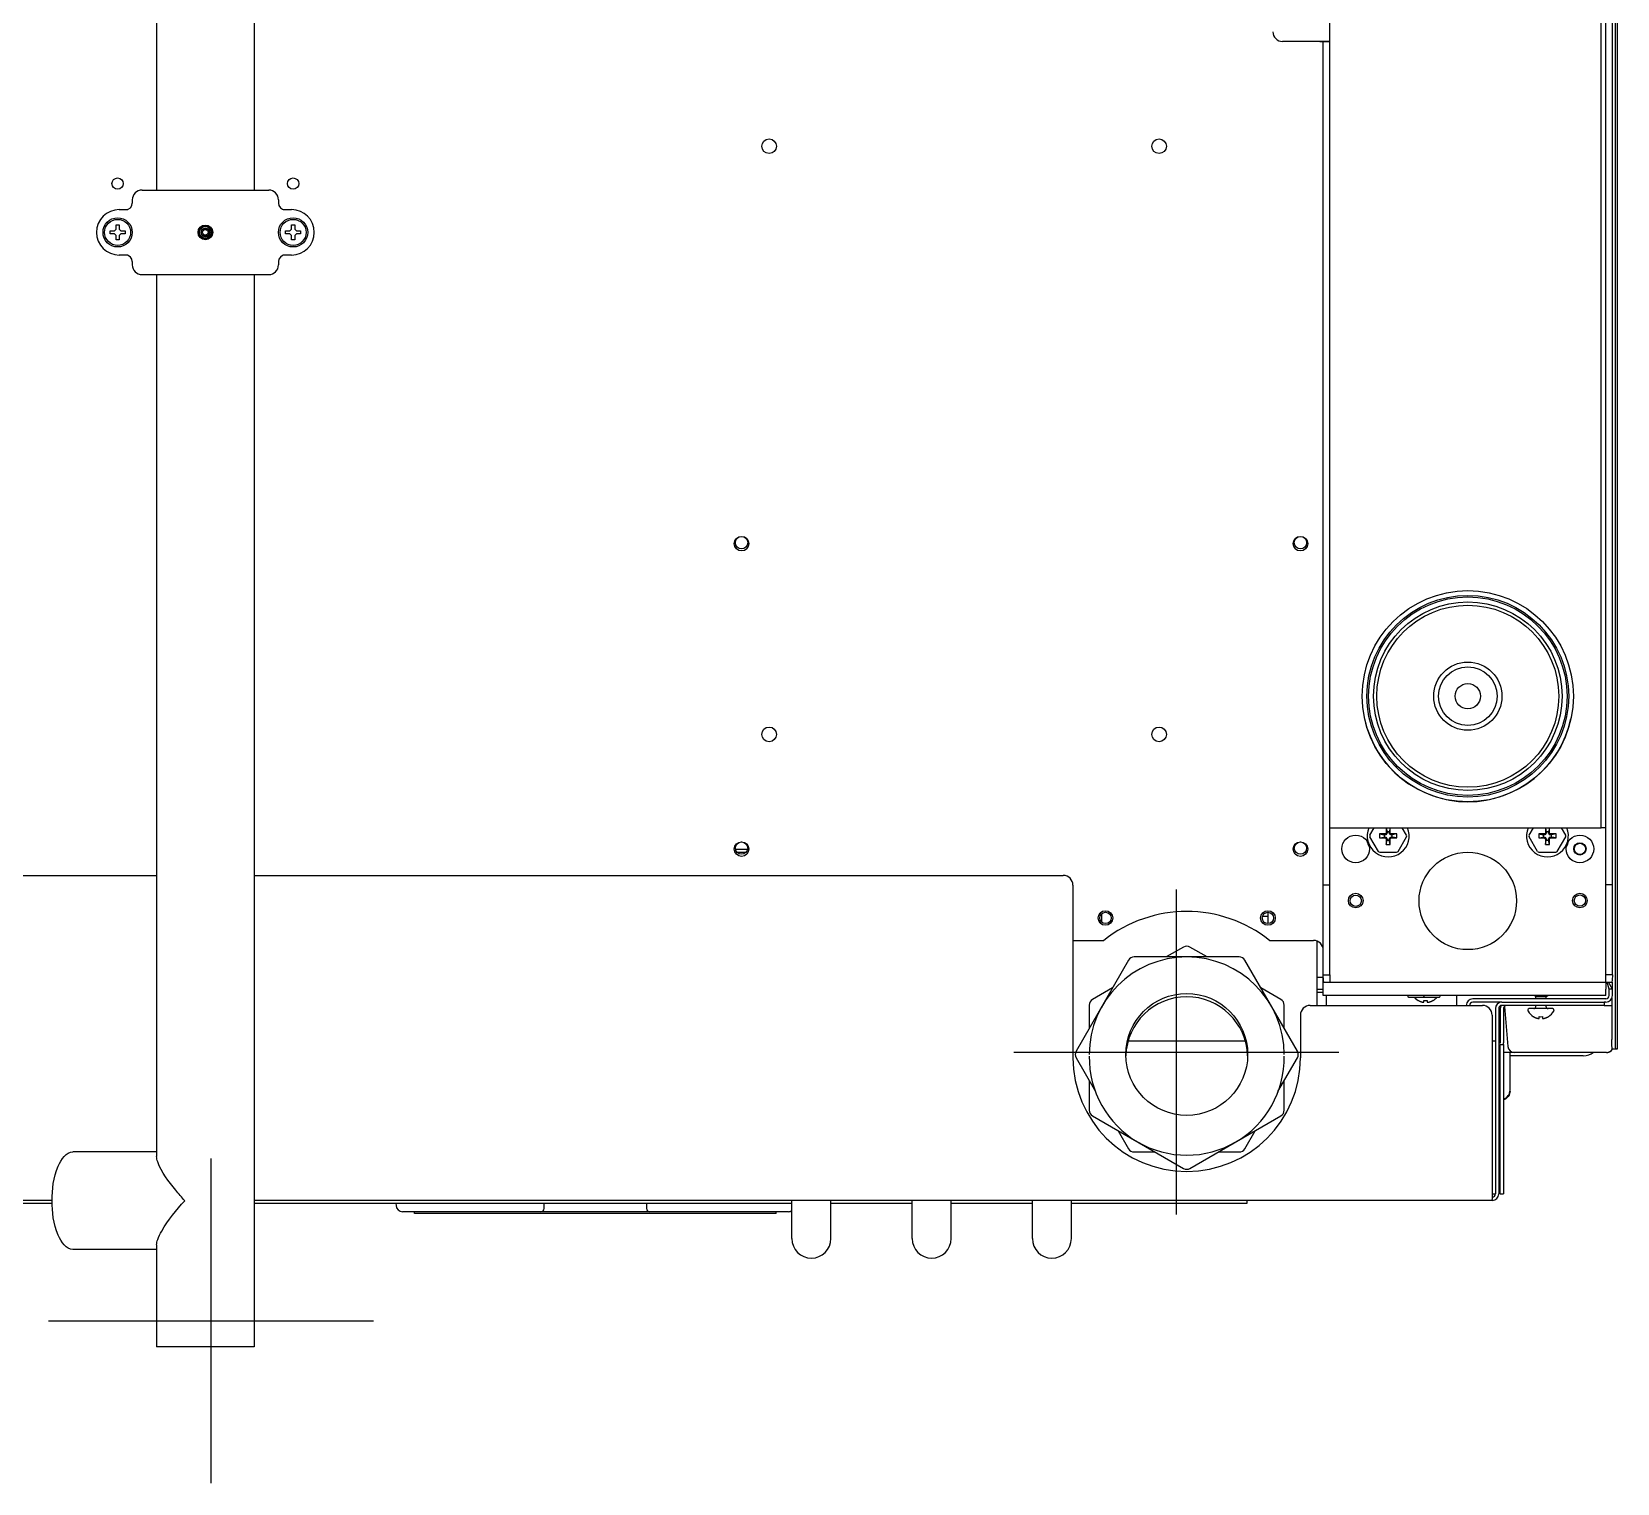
# Model space of a CAD drawing. Header units: millimetres. Extents: x 2355 to 9028, y 2010 to 7655.
# Drawn here: x 6263.8 to 6751.7, y 6377.9 to 6824.6 of the extents above; entities that cross this region are included whole.
import ezdxf

# ---------------------------------------------------------------- set-up
doc = ezdxf.new("R2010")
doc.units = ezdxf.units.MM
doc.header["$LTSCALE"] = 739.2
doc.layers.get('0').update_dxf_attribs({"linetype": 'CONTINUOUS'})
doc.layers.add('ASSI', color=7, linetype='CONTINUOUS')
doc.layers.add('GEOM', color=7, linetype='CONTINUOUS')

msp = doc.modelspace()

# ---------------------------------------------------------------- linework, layer by layer
at = {"linetype": 'Continuous'}
for p, q in [((6663.22, 6579.59), (6663.22, 7397.65)), ((6746.72, 6579.59), (6746.72, 7395.95)), ((6659.22, 6821.59), (6648.72, 6821.59)), ((6663.22, 6579.59), (6746.72, 6579.59)), ((6748.22, 6532.09), (6748.22, 6529.94))]:
    msp.add_line(p, q, dxfattribs=at)
at = {"color": 7, "linetype": 'Continuous'}
for p, q in [((6748.22, 6579.59), (6748.22, 7397.65)), ((6663.22, 6821.45), (6660.22, 6821.45)), ((6287.92, 6763.34), (6289.22, 6763.34)), ((6287.92, 6762.34), (6287.92, 6763.34)), ((6289.22, 6763.34), (6289.72, 6763.84)), ((6289.72, 6765.14), (6290.72, 6765.14)), ((6289.72, 6763.84), (6289.72, 6765.14)), ((6290.72, 6765.14), (6290.72, 6763.84)), ((6290.72, 6763.84), (6291.22, 6763.34)), ((6291.22, 6763.34), (6292.52, 6763.34)), ((6292.52, 6763.34), (6292.52, 6762.34)), ((6341.92, 6763.34), (6343.22, 6763.34)), ((6341.92, 6762.34), (6341.92, 6763.34)), ((6343.22, 6763.34), (6343.72, 6763.84)), ((6343.72, 6765.14), (6344.72, 6765.14)), ((6343.72, 6763.84), (6343.72, 6765.14)), ((6344.72, 6765.14), (6344.72, 6763.84)), ((6344.72, 6763.84), (6345.22, 6763.34)), ((6345.22, 6763.34), (6346.52, 6763.34)), ((6346.52, 6763.34), (6346.52, 6762.34)), ((6289.22, 6762.34), (6287.92, 6762.34)), ((6289.72, 6761.84), (6289.22, 6762.34)), ((6289.72, 6760.54), (6289.72, 6761.84)), ((6290.72, 6760.54), (6289.72, 6760.54)), ((6291.22, 6762.34), (6290.72, 6761.84)), ((6290.72, 6761.84), (6290.72, 6760.54)), ((6292.52, 6762.34), (6291.22, 6762.34)), ((6343.22, 6762.34), (6341.92, 6762.34)), ((6343.72, 6761.84), (6343.22, 6762.34)), ((6343.72, 6760.54), (6343.72, 6761.84)), ((6344.72, 6760.54), (6343.72, 6760.54)), ((6345.22, 6762.34), (6344.72, 6761.84)), ((6344.72, 6761.84), (6344.72, 6760.54)), ((6346.52, 6762.34), (6345.22, 6762.34)), ((6748.22, 6579.59), (6746.72, 6579.59)), ((6661.22, 6533.54), (6659.22, 6533.54)), ((6687.22, 6527.94), (6687.22, 6527.77)), ((6687.47, 6527.52), (6692.22, 6527.44)), ((6690.42, 6526.46), (6690.42, 6526.49)), ((6691.79, 6525.94), (6691.81, 6525.93)), ((6692.22, 6527.94), (6692.22, 6527.69)), ((6692.22, 6527.44), (6692.22, 6527.69)), ((6692.22, 6527.44), (6696.98, 6527.52)), ((6692.22, 6525.94), (6692.22, 6526.49)), ((6693.22, 6526.49), (6693.22, 6525.94)), ((6693.65, 6525.94), (6693.72, 6525.94)), ((6695.02, 6526.49), (6695.02, 6526.46)), ((6697.22, 6527.77), (6697.22, 6527.94)), ((6725.92, 6521.46), (6725.92, 6521.49)), ((6727.29, 6520.94), (6727.31, 6520.93)), ((6727.72, 6520.94), (6727.72, 6521.49)), ((6728.72, 6521.49), (6728.72, 6520.94)), ((6729.15, 6520.94), (6729.22, 6520.94)), ((6730.52, 6521.49), (6730.52, 6521.46))]:
    msp.add_line(p, q, dxfattribs=at)
at = {"color": 1}
for p, q in [((6616, 6560.58), (6616, 6460.58)), ((6566, 6510.58), (6666, 6510.58))]:
    msp.add_line(p, q, dxfattribs=at)
at = {"color": 6}
for p, q in [((6318.92, 6477.87), (6318.92, 6377.87)), ((6268.92, 6427.87), (6368.92, 6427.87))]:
    msp.add_line(p, q, dxfattribs=at)
at = {"linetype": 'Continuous'}
for centre, radius, start, end in [((6648.72, 6824.59), 3, 180.0004, 270.0004), ((6705.72, 6620.09), 32.5, 192.3242, 347.6758)]:
    msp.add_arc(centre, radius, start, end, dxfattribs=at)
at = {"color": 7, "linetype": 'Continuous'}
for centre, radius, start, end in [((6687.47, 6527.77), 0.25, 180, 269), ((6692.92, 6530.56), 4.8, 219.4186, 238.6273), ((6692.91, 6530.55), 4.75, 238.4659, 241.0313), ((6692.91, 6530.54), 4.75, 241.0316, 241.9926), ((6692.91, 6530.54), 4.75, 241.9926, 243.3187), ((6692.9, 6530.54), 4.74, 243.3188, 244.4598), ((6692.9, 6530.53), 4.74, 244.4598, 245.4278), ((6692.9, 6530.53), 4.73, 245.4278, 246.6825), ((6692.9, 6530.52), 4.73, 246.6826, 247.4526), ((6692.89, 6530.52), 4.72, 247.4524, 248.9975), ((6692.89, 6530.51), 4.72, 248.9977, 249.4819), ((6692.89, 6530.5), 4.7, 249.4813, 251.5344), ((6692.88, 6530.48), 4.68, 251.535, 252.6227), ((6692.88, 6530.47), 4.67, 252.6228, 253.6051), ((6692.87, 6530.44), 4.64, 253.6036, 255.6824), ((6691.98, 6527.93), 2.01, 262.7259, 264.7415), ((6691.97, 6527.9), 1.97, 265.3984, 266.7833), ((6691.97, 6527.89), 1.96, 266.7841, 267.6235), ((6691.97, 6527.88), 1.96, 267.6233, 268.8455), ((6691.97, 6527.88), 1.95, 268.8459, 270.9258), ((6691.97, 6527.88), 1.95, 270.9261, 271.9964), ((6691.97, 6527.89), 1.96, 271.9964, 273.0228), ((6691.97, 6527.9), 1.97, 273.0233, 274.286), ((6691.97, 6527.91), 1.98, 274.2856, 275.1372), ((6691.97, 6527.93), 2.01, 275.1401, 277.2744), ((6692.72, 6530.26), 3.8, 262.4351, 277.5649), ((6693.48, 6527.93), 2.01, 262.7256, 264.8598), ((6693.47, 6527.91), 1.98, 264.8627, 265.7144), ((6693.47, 6527.9), 1.97, 265.714, 266.9767), ((6693.47, 6527.89), 1.96, 266.9771, 268.0037), ((6693.47, 6527.88), 1.95, 268.0037, 269.0738), ((6693.47, 6527.88), 1.95, 269.0741, 271.1541), ((6693.47, 6527.88), 1.95, 271.1544, 272.3767), ((6693.47, 6527.89), 1.96, 272.3765, 273.2159), ((6693.47, 6527.9), 1.97, 273.2166, 274.6016), ((6693.47, 6527.91), 1.98, 274.6009, 275.2558), ((6692.58, 6530.44), 4.64, 284.3176, 286.3964), ((6692.57, 6530.47), 4.67, 286.3949, 287.3772), ((6692.56, 6530.48), 4.68, 287.3773, 288.465), ((6692.56, 6530.5), 4.7, 288.4656, 290.5187), ((6692.55, 6530.51), 4.72, 290.5181, 291.0023), ((6692.55, 6530.52), 4.72, 291.0025, 292.5476), ((6692.55, 6530.52), 4.73, 292.5474, 293.3174), ((6692.54, 6530.53), 4.73, 293.3175, 294.5722), ((6692.54, 6530.53), 4.74, 294.5722, 295.5402), ((6692.54, 6530.54), 4.74, 295.5402, 296.6812), ((6692.54, 6530.54), 4.75, 296.6813, 298.0074), ((6692.54, 6530.54), 4.75, 298.0074, 298.9684), ((6692.54, 6530.55), 4.75, 298.9687, 301.5341), ((6692.52, 6530.56), 4.8, 301.3727, 320.2261), ((6696.97, 6527.77), 0.25, 271.0011, 0), ((6728.42, 6525.56), 4.8, 210.3012, 238.6273), ((6728.41, 6525.55), 4.75, 238.4659, 241.0313), ((6728.41, 6525.54), 4.75, 241.0316, 241.9926), ((6728.41, 6525.54), 4.75, 241.9926, 243.3187), ((6728.4, 6525.54), 4.74, 243.3188, 244.4598), ((6728.4, 6525.53), 4.74, 244.4598, 245.4278), ((6728.4, 6525.53), 4.73, 245.4278, 246.6825), ((6728.4, 6525.52), 4.73, 246.6826, 247.4526), ((6728.39, 6525.52), 4.72, 247.4524, 248.9975), ((6728.39, 6525.51), 4.72, 248.9977, 249.4819), ((6728.39, 6525.5), 4.7, 249.4813, 251.5344), ((6728.38, 6525.48), 4.68, 251.535, 252.6227), ((6728.38, 6525.47), 4.67, 252.6228, 253.6051), ((6728.37, 6525.44), 4.64, 253.6036, 255.6824), ((6727.48, 6522.93), 2.01, 262.7259, 264.7415), ((6727.47, 6522.9), 1.97, 265.3984, 266.7833), ((6727.47, 6522.89), 1.96, 266.7841, 267.6235), ((6727.47, 6522.88), 1.96, 267.6233, 268.8455), ((6727.47, 6522.88), 1.95, 268.8459, 270.9258), ((6727.47, 6522.88), 1.95, 270.9261, 271.9964), ((6727.47, 6522.89), 1.96, 271.9964, 273.0228), ((6727.47, 6522.9), 1.97, 273.0233, 274.286), ((6727.47, 6522.91), 1.98, 274.2856, 275.1372), ((6727.47, 6522.93), 2.01, 275.1401, 277.2744), ((6728.22, 6525.26), 3.8, 262.4351, 277.5649), ((6728.98, 6522.93), 2.01, 262.7256, 264.8598), ((6728.97, 6522.91), 1.98, 264.8627, 265.7144), ((6728.97, 6522.9), 1.97, 265.714, 266.9767), ((6728.97, 6522.89), 1.96, 266.9771, 268.0037), ((6728.97, 6522.88), 1.95, 268.0037, 269.0738), ((6728.97, 6522.88), 1.95, 269.0741, 271.1541), ((6728.97, 6522.88), 1.95, 271.1544, 272.3767), ((6728.97, 6522.89), 1.96, 272.3765, 273.2159), ((6728.97, 6522.9), 1.97, 273.2166, 274.6016), ((6728.97, 6522.91), 1.98, 274.6009, 275.2558), ((6728.08, 6525.44), 4.64, 284.3176, 286.3964), ((6728.07, 6525.47), 4.67, 286.3949, 287.3772), ((6728.06, 6525.48), 4.68, 287.3773, 288.465), ((6728.06, 6525.5), 4.7, 288.4656, 290.5187), ((6728.05, 6525.51), 4.72, 290.5181, 291.0023), ((6728.05, 6525.52), 4.72, 291.0025, 292.5476), ((6728.05, 6525.52), 4.73, 292.5474, 293.3174), ((6728.04, 6525.53), 4.73, 293.3175, 294.5722), ((6728.04, 6525.53), 4.74, 294.5722, 295.5402), ((6728.04, 6525.54), 4.74, 295.5402, 296.6812), ((6728.04, 6525.54), 4.75, 296.6813, 298.0074), ((6728.04, 6525.54), 4.75, 298.0074, 298.9684), ((6728.04, 6525.55), 4.75, 298.9687, 301.5341), ((6728.02, 6525.56), 4.8, 301.3727, 329.6988)]:
    msp.add_arc(centre, radius, start, end, dxfattribs=at)
at = {"linetype": 'Continuous'}
for points, knots in [([(6660.24, 6821.59), (6660.07, 6821.59), (6659.73, 6821.59), (6659.39, 6821.59), (6659.22, 6821.59)], [0, 0, 0, 0, 0.496914, 1, 1, 1, 1]), ([(6662.92, 6821.58), (6662.77, 6821.58), (6661.88, 6821.59), (6660.98, 6821.59), (6660.24, 6821.59)], [0, 0, 0, 0, 0.167004, 1, 1, 1, 1]), ([(6663.22, 6821.57), (6663.22, 6821.59), (6663.06, 6821.54), (6662.99, 6821.58), (6662.92, 6821.58)], [0, 0, 0, 0, 0.253417, 1, 1, 1, 1])]:
    msp.add_open_spline(points, degree=3, knots=knots, dxfattribs=at)
at = {"layer": 'ASSI', "color": 7, "linetype": 'Continuous'}
for p, q in [((6302.22, 7529.84), (6302.22, 6775.84)), ((6332.22, 7529.84), (6332.22, 6775.84)), ((6302.22, 6536.57), (6302.22, 6478.43)), ((6731.82, 6523.94), (6724.62, 6523.94)), ((6726.62, 6526.94), (6726.62, 6527.65)), ((6726.62, 6524.54), (6726.62, 6524.85)), ((6729.82, 6526.94), (6729.82, 6527.65)), ((6729.82, 6524.54), (6729.82, 6524.85)), ((6724.22, 6523.54), (6724.22, 6523.34)), ((6732.22, 6523.54), (6732.22, 6523.34)), ((6302.22, 6479.84), (6276.44, 6479.84)), ((6302.22, 6451.24), (6302.22, 6419.84)), ((6302.22, 6449.84), (6276.44, 6449.84))]:
    msp.add_line(p, q, dxfattribs=at)
at = {"layer": 'ASSI', "linetype": 'Continuous'}
for centre, radius in [((6490.72, 6789.34), 2.25), ((6610.72, 6789.34), 2.25), ((6290.22, 6777.84), 1.75), ((6344.22, 6777.84), 1.75), ((6482.22, 6667.04), 2.25), ((6482.22, 6667.34), 1.9), ((6654.22, 6667.04), 2.25), ((6654.22, 6667.34), 1.9), ((6490.72, 6608.34), 2.25), ((6610.72, 6608.34), 2.25), ((6482.22, 6573.04), 2.25), ((6482.22, 6573.34), 1.9), ((6654.22, 6573.04), 2.25), ((6654.22, 6573.34), 1.9), ((6740.22, 6573.09), 1.9), ((6740.22, 6573.09), 1.75), ((6671.22, 6557.14), 1.75), ((6740.22, 6557.19), 1.75), ((6594.22, 6551.84), 2.25), ((6594.22, 6551.84), 1.75), ((6644.22, 6551.84), 2.25), ((6644.22, 6551.84), 1.75)]:
    msp.add_circle(centre, radius, dxfattribs=at)
at = {"layer": 'ASSI', "color": 7, "linetype": 'Continuous'}
for centre, radius in [((6290.22, 6762.84), 4), ((6317.22, 6762.84), 2.25), ((6344.22, 6762.84), 4), ((6705.72, 6620.09), 32.5), ((6705.72, 6620.09), 31.04), ((6705.72, 6620.09), 30.54), ((6705.72, 6620.09), 10.5), ((6705.72, 6620.09), 9), ((6705.72, 6620.09), 3.9), ((6671.22, 6573.09), 4.25), ((6740.22, 6573.09), 4.25), ((6705.72, 6557.09), 15), ((6671.22, 6557.19), 2.25), ((6740.22, 6557.19), 2.25)]:
    msp.add_circle(centre, radius, dxfattribs=at)
at = {"layer": 'ASSI', "linetype": 'Continuous'}
for centre, start, end in [((6681.22, 6577.09), 194.4997, 209.1226), ((6730.22, 6577.09), 330.8774, 345.5003)]:
    msp.add_arc(centre, 6.75, start, end, dxfattribs=at)
at = {"layer": 'ASSI', "color": 7, "linetype": 'Continuous'}
for centre, radius, start, end in [((6692.92, 6530.56), 4.8, 219.8339, 238.6273), ((6692.52, 6530.56), 4.8, 301.3727, 320.4269), ((6724.62, 6523.54), 0.4, 90, 180), ((6731.82, 6523.54), 0.4, 0, 90), ((6724.62, 6523.34), 0.4, 180, 210.3012), ((6728.42, 6525.56), 4.8, 210.3012, 238.6273), ((6728.02, 6525.56), 4.8, 301.3727, 329.6988), ((6731.82, 6523.34), 0.4, 329.6988, 360)]:
    msp.add_arc(centre, radius, start, end, dxfattribs=at)
for points, knots in [([(6270.1, 6464.84), (6270.1, 6468.43), (6270.45, 6473.72), (6274.35, 6479.84), (6276.44, 6479.84)], [0, 0, 0, 0, 0.631734, 1, 1, 1, 1]), ([(6310.88, 6464.84), (6309.94, 6465.9), (6306.79, 6469.58), (6303.68, 6473.55), (6302.55, 6476.81)], [0, 0, 0, 0, 0.291722, 1, 1, 1, 1]), ([(6276.44, 6449.84), (6274.35, 6449.84), (6270.45, 6455.96), (6270.1, 6461.25), (6270.1, 6464.84)], [0, 0, 0, 0, 0.368266, 1, 1, 1, 1]), ([(6302.55, 6452.87), (6302.87, 6453.78), (6305.1, 6458.15), (6308.28, 6461.92), (6310.88, 6464.84)], [0, 0, 0, 0, 0.198097, 1, 1, 1, 1])]:
    msp.add_open_spline(points, degree=3, knots=knots, dxfattribs=at)
for points in [[(6302.55, 6476.81), (6302.37, 6477.33), (6302.22, 6477.88), (6302.22, 6478.43)], [(6302.22, 6451.24), (6302.22, 6451.8), (6302.37, 6452.35), (6302.55, 6452.87)]]:
    msp.add_open_spline(points, degree=3, dxfattribs=at)
at = {"layer": 'GEOM', "color": 7, "linetype": 'Continuous'}
for p, q in [((6332.22, 7529.84), (6332.22, 6775.84)), ((6294.72, 6772.85), (6294.72, 6771.84)), ((6297.73, 6775.84), (6336.71, 6775.84)), ((6339.72, 6772.85), (6339.72, 6771.84)), ((6290.72, 6769.84), (6293.34, 6769.84)), ((6341.11, 6769.84), (6343.72, 6769.84)), ((6293.34, 6755.84), (6290.72, 6755.84)), ((6294.72, 6753.84), (6294.72, 6752.83)), ((6339.72, 6753.84), (6339.72, 6752.83)), ((6343.72, 6755.84), (6341.11, 6755.84)), ((6297.73, 6749.84), (6336.71, 6749.84)), ((6302.22, 6749.84), (6302.22, 6478.43)), ((6332.22, 6749.84), (6332.22, 6419.84)), ((6663.22, 6534.39), (6663.22, 6579.59)), ((6675.59, 6577.34), (6676.89, 6579.59)), ((6680.27, 6577.71), (6678.57, 6577.71)), ((6678.57, 6577.71), (6679.96, 6577.43)), ((6678.57, 6577.71), (6678.57, 6576.46)), ((6680.48, 6577.83), (6680.27, 6577.71)), ((6680.35, 6577.43), (6680.27, 6577.71)), ((6680.35, 6577.43), (6680.69, 6577.62)), ((6680.6, 6578.04), (6680.48, 6577.83)), ((6680.69, 6577.62), (6680.48, 6577.83)), ((6680.6, 6579.59), (6680.6, 6578.04)), ((6680.88, 6577.96), (6680.6, 6578.04)), ((6680.63, 6579.59), (6680.88, 6578.35)), ((6680.69, 6577.62), (6680.88, 6577.96)), ((6681.56, 6578.35), (6680.88, 6578.35)), ((6680.88, 6578.35), (6680.88, 6577.96)), ((6681.82, 6579.59), (6681.56, 6578.35)), ((6681.56, 6577.96), (6681.56, 6578.35)), ((6681.56, 6577.96), (6681.85, 6578.04)), ((6681.56, 6577.96), (6681.76, 6577.62)), ((6681.76, 6577.62), (6681.97, 6577.83)), ((6681.76, 6577.62), (6682.1, 6577.43)), ((6681.85, 6578.04), (6681.85, 6579.59)), ((6681.97, 6577.83), (6681.85, 6578.04)), ((6682.17, 6577.71), (6681.97, 6577.83)), ((6682.1, 6577.43), (6682.17, 6577.71)), ((6683.87, 6577.71), (6682.17, 6577.71)), ((6683.87, 6577.71), (6682.48, 6577.43)), ((6683.87, 6576.46), (6683.87, 6577.71)), ((6686.85, 6577.34), (6685.55, 6579.59)), ((6724.59, 6577.34), (6725.89, 6579.59)), ((6729.27, 6577.71), (6727.57, 6577.71)), ((6727.57, 6577.71), (6728.96, 6577.43)), ((6727.57, 6577.71), (6727.57, 6576.46)), ((6729.48, 6577.83), (6729.27, 6577.71)), ((6729.35, 6577.43), (6729.27, 6577.71)), ((6729.35, 6577.43), (6729.69, 6577.62)), ((6729.6, 6578.04), (6729.48, 6577.83)), ((6729.69, 6577.62), (6729.48, 6577.83)), ((6729.6, 6579.59), (6729.6, 6578.04)), ((6729.88, 6577.96), (6729.6, 6578.04)), ((6729.63, 6579.59), (6729.88, 6578.35)), ((6729.69, 6577.62), (6729.88, 6577.96)), ((6730.56, 6578.35), (6729.88, 6578.35)), ((6729.88, 6578.35), (6729.88, 6577.96)), ((6730.82, 6579.59), (6730.56, 6578.35)), ((6730.56, 6577.96), (6730.56, 6578.35)), ((6730.56, 6577.96), (6730.85, 6578.04)), ((6730.56, 6577.96), (6730.76, 6577.62)), ((6730.76, 6577.62), (6730.97, 6577.83)), ((6730.76, 6577.62), (6731.1, 6577.43)), ((6730.85, 6578.04), (6730.85, 6579.59)), ((6730.97, 6577.83), (6730.85, 6578.04)), ((6731.17, 6577.71), (6730.97, 6577.83)), ((6731.1, 6577.43), (6731.17, 6577.71)), ((6732.87, 6577.71), (6731.17, 6577.71)), ((6732.87, 6577.71), (6731.48, 6577.43)), ((6732.87, 6576.46), (6732.87, 6577.71)), ((6735.85, 6577.34), (6734.55, 6579.59)), ((6748.22, 6534.39), (6748.22, 6579.59)), ((6678.19, 6572.34), (6675.59, 6576.84)), ((6678.57, 6576.46), (6679.96, 6576.75)), ((6678.57, 6576.46), (6680.27, 6576.46)), ((6680.35, 6577.43), (6679.96, 6577.43)), ((6679.96, 6577.43), (6679.96, 6576.75)), ((6679.96, 6576.75), (6680.35, 6576.75)), ((6680.35, 6576.75), (6680.27, 6576.46)), ((6680.27, 6576.46), (6680.48, 6576.35)), ((6680.69, 6576.55), (6680.35, 6576.75)), ((6680.69, 6576.55), (6680.48, 6576.35)), ((6680.48, 6576.35), (6680.6, 6576.14)), ((6680.88, 6576.22), (6680.6, 6576.14)), ((6680.6, 6576.14), (6680.6, 6574.44)), ((6680.6, 6574.44), (6680.88, 6575.83)), ((6680.6, 6574.44), (6681.85, 6574.44)), ((6680.88, 6576.22), (6680.69, 6576.55)), ((6680.88, 6576.22), (6680.88, 6575.83)), ((6680.88, 6575.83), (6681.56, 6575.83)), ((6681.76, 6576.55), (6681.56, 6576.22)), ((6681.56, 6576.22), (6681.85, 6576.14)), ((6681.56, 6575.83), (6681.56, 6576.22)), ((6681.85, 6574.44), (6681.56, 6575.83)), ((6682.1, 6576.75), (6681.76, 6576.55)), ((6681.76, 6576.55), (6681.97, 6576.35)), ((6681.85, 6576.14), (6681.97, 6576.35)), ((6681.85, 6574.44), (6681.85, 6576.14)), ((6681.97, 6576.35), (6682.17, 6576.46)), ((6682.48, 6577.43), (6682.1, 6577.43)), ((6682.1, 6576.75), (6682.48, 6576.75)), ((6682.1, 6576.75), (6682.17, 6576.46)), ((6682.17, 6576.46), (6683.87, 6576.46)), ((6682.48, 6576.75), (6682.48, 6577.43)), ((6683.87, 6576.46), (6682.48, 6576.75)), ((6684.25, 6572.34), (6686.85, 6576.84)), ((6727.19, 6572.34), (6724.59, 6576.84)), ((6727.57, 6576.46), (6728.96, 6576.75)), ((6727.57, 6576.46), (6729.27, 6576.46)), ((6729.35, 6577.43), (6728.96, 6577.43)), ((6728.96, 6577.43), (6728.96, 6576.75)), ((6728.96, 6576.75), (6729.35, 6576.75)), ((6729.35, 6576.75), (6729.27, 6576.46)), ((6729.27, 6576.46), (6729.48, 6576.35)), ((6729.69, 6576.55), (6729.35, 6576.75)), ((6729.69, 6576.55), (6729.48, 6576.35)), ((6729.48, 6576.35), (6729.6, 6576.14)), ((6729.88, 6576.22), (6729.6, 6576.14)), ((6729.6, 6576.14), (6729.6, 6574.44)), ((6729.6, 6574.44), (6729.88, 6575.83)), ((6729.6, 6574.44), (6730.85, 6574.44)), ((6729.88, 6576.22), (6729.69, 6576.55)), ((6729.88, 6576.22), (6729.88, 6575.83)), ((6729.88, 6575.83), (6730.56, 6575.83)), ((6730.76, 6576.55), (6730.56, 6576.22)), ((6730.56, 6576.22), (6730.85, 6576.14)), ((6730.56, 6575.83), (6730.56, 6576.22)), ((6730.85, 6574.44), (6730.56, 6575.83)), ((6731.1, 6576.75), (6730.76, 6576.55)), ((6730.76, 6576.55), (6730.97, 6576.35)), ((6730.85, 6576.14), (6730.97, 6576.35)), ((6730.85, 6574.44), (6730.85, 6576.14)), ((6730.97, 6576.35), (6731.17, 6576.46)), ((6731.48, 6577.43), (6731.1, 6577.43)), ((6731.1, 6576.75), (6731.48, 6576.75)), ((6731.1, 6576.75), (6731.17, 6576.46)), ((6731.17, 6576.46), (6732.87, 6576.46)), ((6731.48, 6576.75), (6731.48, 6577.43)), ((6732.87, 6576.46), (6731.48, 6576.75)), ((6733.25, 6572.34), (6735.85, 6576.84)), ((6483.44, 6571.94), (6481.01, 6571.94)), ((6678.62, 6572.09), (6683.82, 6572.09)), ((6727.62, 6572.09), (6732.82, 6572.09)), ((6661.22, 6561.99), (6663.22, 6561.99)), ((6750.22, 6561.99), (6748.22, 6561.99)), ((6644.22, 6553.59), (6644.22, 6550.09)), ((6592.97, 6553.05), (6592.97, 6550.63)), ((6642.58, 6552.41), (6644.22, 6552.41)), ((6601.32, 6538.84), (6585.16, 6510.84)), ((6635.39, 6539.84), (6603.06, 6539.84)), ((6618.22, 6542.9), (6612.92, 6539.84)), ((6625.53, 6539.84), (6620.22, 6542.9)), ((6653.29, 6510.84), (6637.12, 6538.84)), ((6661.22, 6534.39), (6663.22, 6534.39)), ((6750.22, 6534.39), (6748.22, 6534.39)), ((6596.39, 6530.3), (6590.22, 6526.74)), ((6648.22, 6526.74), (6642.05, 6530.3)), ((6661.22, 6528.94), (6659.22, 6528.94)), ((6661.39, 6532.09), (6750.05, 6532.09)), ((6749.22, 6529.94), (6748.6, 6532.09)), ((6750.22, 6529.94), (6749.22, 6529.94)), ((6749.22, 6527.94), (6749.22, 6529.94)), ((6589.22, 6525), (6589.22, 6517.88)), ((6649.22, 6517.88), (6649.22, 6525)), ((6662.22, 6524.94), (6662.22, 6527.94)), ((6702.22, 6527.94), (6702.22, 6524.94)), ((6748.22, 6526.94), (6707.22, 6526.94)), ((6714.22, 6523.94), (6714.22, 6466.94)), ((6715.72, 6523.94), (6715.72, 6513.44)), ((6716.22, 6525.94), (6747.72, 6525.94)), ((6717, 6524.59), (6718.08, 6512.26)), ((6726.62, 6527.65), (6726.12, 6527.94)), ((6726.62, 6527.65), (6729.82, 6527.65)), ((6729.82, 6527.65), (6730.32, 6527.94)), ((6747.72, 6525.94), (6747.72, 6524.94)), ((6747.72, 6524.94), (6750.04, 6524.94)), ((6750.04, 6527.28), (6750.04, 6514.44)), ((6637.26, 6513.94), (6601.18, 6513.94)), ((6714.22, 6513.94), (6713.22, 6513.94)), ((6715.72, 6512.94), (6716.72, 6512.94)), ((6715.72, 6466.94), (6715.72, 6512.94)), ((6748.4, 6510.44), (6716.72, 6510.44)), ((6718.74, 6498.85), (6718.74, 6510.44)), ((6748.4, 6510.44), (6748.42, 6510.44)), ((6751.2, 6511.44), (6750.2, 6511.44)), ((6585.16, 6508.84), (6591.15, 6498.46)), ((6647.29, 6498.46), (6653.29, 6508.84)), ((6589.22, 6501.8), (6589.22, 6492.67)), ((6649.22, 6492.67), (6649.22, 6501.8)), ((6590.22, 6490.94), (6618.22, 6474.78)), ((6620.22, 6474.78), (6648.22, 6490.94)), ((6598.13, 6486.38), (6601.32, 6480.84)), ((6637.12, 6480.84), (6640.32, 6486.38)), ((6603.06, 6479.84), (6609.45, 6479.84)), ((6628.99, 6479.84), (6635.39, 6479.84)), ((6713.22, 6466.94), (6714.22, 6466.94)), ((6715.65, 6466.94), (6715.22, 6466.94)), ((6715.72, 6466.94), (6716.72, 6466.94)), ((6375.88, 6463.94), (6375.9, 6463.37)), ((6496.54, 6461.44), (6377.9, 6461.44)), ((6381.53, 6460.94), (6381.53, 6461.44)), ((6492.91, 6460.94), (6381.53, 6460.94)), ((6421.44, 6462.42), (6421.46, 6463.94)), ((6452.98, 6463.94), (6453.01, 6462.42)), ((6492.91, 6460.94), (6492.91, 6461.44)), ((6497.72, 6453.16), (6497.72, 6464.94)), ((6509.72, 6453.16), (6509.72, 6464.94)), ((6534.72, 6453.16), (6534.72, 6464.94)), ((6546.72, 6453.16), (6546.72, 6464.94)), ((6571.72, 6453.16), (6571.72, 6464.94)), ((6583.72, 6453.16), (6583.72, 6464.94)), ((6637.72, 6464.94), (6637.72, 6463.94)), ((6713.22, 6464.94), (6713.22, 6465.21)), ((6302.22, 6451.24), (6302.22, 6419.84)), ((6332.22, 6419.84), (6302.22, 6419.84))]:
    msp.add_line(p, q, dxfattribs=at)
at = {"layer": 'GEOM', "linetype": 'Continuous'}
for p, q in [((6750.22, 6534.39), (6750.22, 7400.32)), ((6751.04, 7348.82), (6751.04, 6514.44)), ((6751.72, 7348.81), (6751.72, 6511.44)), ((6661.22, 6527.94), (6661.22, 6821.45)), ((6484.07, 6572.94), (6480.37, 6572.94)), ((5991.22, 6564.94), (6302.22, 6564.94)), ((6332.22, 6564.94), (6581.22, 6564.94)), ((6584.22, 6561.94), (6584.22, 6508.84)), ((6584.22, 6544.94), (6593.72, 6544.94)), ((6644.73, 6544.94), (6658.22, 6544.94)), ((6659.22, 6544.76), (6659.22, 6524.94)), ((6659.22, 6529.94), (6661.22, 6529.94)), ((6748.22, 6527.94), (6748.22, 6529.94)), ((6750.22, 6529.94), (6748.98, 6532.09)), ((6750.22, 6527.94), (6750.22, 6532.09)), ((6657.22, 6524.94), (6710.22, 6524.94)), ((6748.22, 6527.94), (6661.22, 6527.94)), ((6716.22, 6525.94), (6707.22, 6525.94)), ((6715.22, 6523.94), (6715.22, 6466.94)), ((6747.72, 6524.94), (6716.22, 6524.94)), ((6716.72, 6523.94), (6716.72, 6513.44)), ((6748.22, 6525.94), (6747.72, 6525.94)), ((6654.22, 6521.94), (6654.22, 6508.84)), ((6713.22, 6521.94), (6713.22, 6465.21)), ((6716.72, 6512.94), (6716.72, 6466.94)), ((6741.26, 6509.44), (6718.74, 6509.44)), ((6751.72, 6511.44), (6751.2, 6511.44)), ((6270.1, 6464.94), (5921.22, 6464.94)), ((6270.1, 6463.94), (6112.72, 6463.94)), ((6713.22, 6464.94), (6332.22, 6464.94)), ((6497.72, 6463.94), (6332.22, 6463.94)), ((6534.72, 6463.94), (6509.72, 6463.94)), ((6571.72, 6463.94), (6546.72, 6463.94)), ((6637.72, 6463.94), (6583.72, 6463.94))]:
    msp.add_line(p, q, dxfattribs=at)
at = {"layer": 'GEOM', "color": 7, "linetype": 'Continuous'}
msp.add_lwpolyline([(6748.42, 6510.44), (6748.8, 6510.48), (6749.21, 6510.6), (6749.58, 6510.8), (6749.89, 6511.06), (6750.14, 6511.37), (6750.18, 6511.45)], dxfattribs=at)
for centre, radius in [((6290.22, 6762.84), 4.5), ((6317.22, 6762.84), 2.1), ((6317.22, 6762.84), 1.81), ((6317.22, 6762.84), 1.34), ((6317.22, 6762.84), 1.2), ((6317.22, 6762.84), 0.857), ((6344.22, 6762.84), 4.5), ((6705.72, 6620.09), 29), ((6705.72, 6620.09), 28), ((6619.22, 6509.84), 18.75)]:
    msp.add_circle(centre, radius, dxfattribs=at)
for centre, radius, start, end in [((6290.72, 6762.84), 7, 90, 270), ((6343.72, 6762.84), 7, 270, 90), ((6681.22, 6577.09), 6.45, 157.1803, 22.8197), ((6730.22, 6577.09), 6.45, 157.1803, 22.8197), ((6676.03, 6577.09), 0.5, 150, 210), ((6686.42, 6577.09), 0.5, 330, 30), ((6725.03, 6577.09), 0.5, 150, 210), ((6735.42, 6577.09), 0.5, 330, 30), ((6678.62, 6572.59), 0.5, 210, 270), ((6683.82, 6572.59), 0.5, 270, 330), ((6727.62, 6572.59), 0.5, 210, 270), ((6732.82, 6572.59), 0.5, 270, 330), ((6619.22, 6509.84), 30, 0, 180), ((6603.06, 6537.84), 2, 90, 150), ((6619.22, 6541.17), 2, 60, 120), ((6635.39, 6537.84), 2, 30, 90), ((6709.65, 6534.38), 46.43, 179.9881, 181.8918), ((6703.28, 6534.36), 44.95, 357.109, 0.042), ((6705.44, 6534.24), 42.21, 181.8956, 182.9248), ((6591.22, 6525), 2, 120, 180), ((6619.22, 6508.84), 18.75, 1.6275, 178.3746), ((6647.22, 6525), 2, 0, 60), ((6707.22, 6524.94), 2, 90, 180), ((6716.22, 6523.94), 2, 90, 180), ((6717.72, 6523.94), 2, 151.9195, 180), ((6726.02, 6524.54), 0.6, 270, 360), ((6730.42, 6524.54), 0.6, 180, 270), ((6748.22, 6527.94), 1, 270, 360), ((6586.89, 6509.84), 2, 150, 210), ((6619.22, 6508.84), 30, 179.0327, 0.9582), ((6651.55, 6509.84), 2, 330, 30), ((6714.72, 6513.44), 1, 346.5021, 360), ((6720.07, 6512.44), 2, 185, 270), ((6591.22, 6492.67), 2, 180, 240), ((6647.22, 6492.67), 2, 300, 360), ((6603.06, 6481.84), 2, 210, 270), ((6635.39, 6481.84), 2, 270, 330), ((6619.22, 6476.51), 2, 240, 300), ((6713.22, 6466.94), 1, 270, 360), ((6377.9, 6463.44), 2, 182, 270), ((6420.44, 6462.44), 1, 269.9999, 358.9959), ((6454.01, 6462.44), 1, 181.0001, 270.0061), ((6496.54, 6463.44), 2, 270, 306.7171), ((6503.72, 6453.16), 6, 180, 360), ((6540.72, 6453.16), 6, 180, 360), ((6577.72, 6453.16), 6, 180, 360)]:
    msp.add_arc(centre, radius, start, end, dxfattribs=at)
at = {"layer": 'GEOM', "linetype": 'Continuous'}
for centre, radius, start, end in [((6581.22, 6561.94), 3, 0, 90), ((6619.22, 6512.84), 41, 51.5293, 128.4707), ((6658.22, 6541.94), 3, 0, 90), ((6657.22, 6521.94), 3, 90, 180), ((6707.22, 6524.94), 1, 90, 180), ((6710.22, 6521.94), 3, 0, 90), ((6716.22, 6523.94), 1, 90, 180), ((6717.72, 6523.94), 1, 120, 180), ((6748.22, 6527.94), 2, 270, 360), ((6714.72, 6513.44), 2, 345.4998, 360), ((6619.22, 6508.84), 35, 180, 360), ((6713.22, 6466.94), 2, 270, 360)]:
    msp.add_arc(centre, radius, start, end, dxfattribs=at)
at = {"layer": 'GEOM', "color": 7, "linetype": 'Continuous'}
for centre, major_axis, ratio, start_param, end_param in [((6297.74, 6772.84), (2.89, -0.89), 0.993, 1.872734, 3.439565), ((6336.7, 6772.84), (2.89, 0.89), 0.993, -0.297972, 1.268859), ((6292.71, 6771.84), (2.01, 0), 0.993605, 4.712389, 6.283185), ((6341.73, 6771.84), (2.01, 0), 0.993605, 9.424778, 10.995574), ((6292.71, 6753.84), (-2.01, 0), 0.993605, 9.424778, 10.995574), ((6341.73, 6753.84), (-2.01, 0), 0.993605, 4.712389, 6.283185), ((6297.74, 6752.84), (2.89, 0.89), 0.993, 2.843621, 4.410451), ((6336.7, 6752.84), (2.89, -0.89), 0.993, -1.268859, 0.297972)]:
    msp.add_ellipse(centre, major_axis=major_axis, ratio=ratio, start_param=start_param, end_param=end_param, dxfattribs=at)
at = {"layer": 'GEOM', "linetype": 'Continuous'}
msp.add_ellipse((6741.26, 6511.44), major_axis=(3.46, 0), ratio=0.57735, start_param=-1.570796, end_param=-0.524207, dxfattribs=at)
for points in [[(6661.39, 6532.09), (6661.28, 6532.85), (6661.22, 6533.62), (6661.22, 6534.39)], [(6750.22, 6534.39), (6750.22, 6533.62), (6750.17, 6532.85), (6750.05, 6532.09)]]:
    msp.add_open_spline(points, degree=3, dxfattribs=at)
at = {"layer": 'GEOM', "color": 7, "linetype": 'Continuous'}
for points, knots in [([(6750.2, 6511.44), (6750.18, 6511.44), (6750.16, 6511.55), (6750.13, 6511.69), (6750.11, 6511.98), (6750.09, 6512.34), (6750.07, 6512.79), (6750.05, 6513.5), (6750.04, 6514.06), (6750.04, 6514.44)], [0, 0, 0, 0, 0.021666, 0.079165, 0.171618, 0.295699, 0.446725, 0.618937, 1, 1, 1, 1]), ([(6748.42, 6510.44), (6748.77, 6510.44), (6749.48, 6510.63), (6750.01, 6511.14), (6750.19, 6511.45)], [0, 0, 0, 0, 0.490979, 1, 1, 1, 1]), ([(6716.72, 6496.11), (6717.29, 6496.3), (6718.34, 6497.04), (6718.74, 6498.26), (6718.74, 6498.85)], [0, 0, 0, 0, 0.504793, 1, 1, 1, 1])]:
    msp.add_open_spline(points, degree=3, knots=knots, dxfattribs=at)
at = {"layer": 'GEOM', "linetype": 'Continuous'}
for points, knots in [([(6751.04, 6514.44), (6751.04, 6514.06), (6751.05, 6513.5), (6751.07, 6512.79), (6751.09, 6512.34), (6751.11, 6511.98), (6751.13, 6511.69), (6751.16, 6511.55), (6751.18, 6511.44), (6751.2, 6511.44)], [0, 0, 0, 0, 0.381063, 0.553275, 0.704301, 0.828382, 0.920835, 0.978334, 1, 1, 1, 1]), ([(6718.74, 6498.59), (6718.74, 6498), (6718.34, 6496.78), (6717.29, 6496.04), (6716.72, 6495.85)], [0, 0, 0, 0, 0.495207, 1, 1, 1, 1])]:
    msp.add_open_spline(points, degree=3, knots=knots, dxfattribs=at)

doc.saveas('drawing.dxf')
